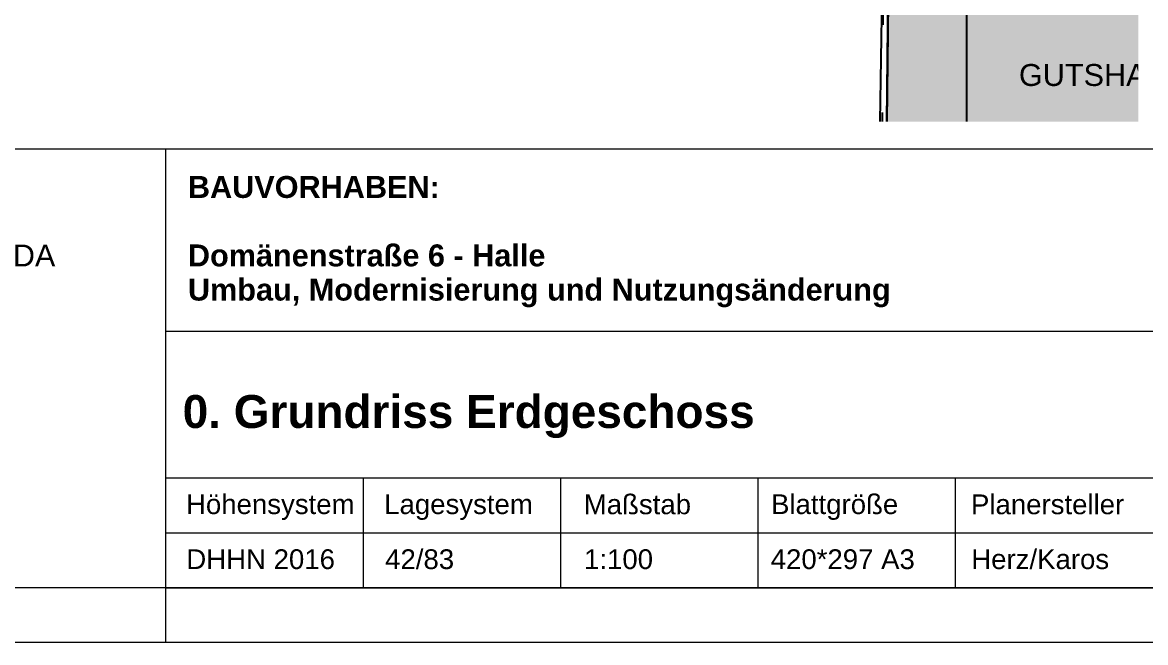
# Model space of a CAD drawing. Header units: centimetres. Extents: x 0 to 44.8, y 0 to 29.7.
# Drawn here: x 21.69 to 31.93, y 0 to 5.65 of the extents above; entities that cross this region are included whole.
import ezdxf
from ezdxf.xclip import XClip

# ---------------------------------------------------------------- set-up
doc = ezdxf.new("R2010")
doc.units = ezdxf.units.CM
doc.header["$MEASUREMENT"] = 0
doc.header["$XCLIPFRAME"] = 0
doc.linetypes.add('Strichlinie_ eng', pattern=[0.22999999999999998, 0.15, -0.08])
for name, color, linetype in [('A-Bemaßung 1_100', 7, 'Continuous'), ('A-Fenster Türen', 7, 'Continuous'), ('A-Schraffuren', 7, 'Continuous'), ('A_WAND', 7, 'Continuous'), ('Ebene 805', 7, 'Continuous'), ('Layout-Plankopf.Layout', 7, 'Continuous'), ('Layout-Zeichnung.Layout', 7, 'Continuous'), ('Treppe_Rampe', 7, 'Continuous')]:
    doc.layers.add(name, color=color, linetype=linetype)
doc.styles.add('ERSTELLTER_STIL_3', font='')
doc.styles.add('ERSTELLTER_STIL_4', font='')
doc.styles.get('ERSTELLTER_STIL_3').set_extended_font_data('Arial')
doc.styles.get('ERSTELLTER_STIL_4').set_extended_font_data('Arial', bold=True)

# ---------------------------------------------------------------- blocks, each defined once
blk = doc.blocks.new('Planrahmen 25[1]', base_point=(42, -2.8e-15))
at = {"layer": 'Layout-Plankopf.Layout', "color": 7, "linetype": 'Continuous', "lineweight": 13, "ltscale": 10}
for p, q in [((41.5, 0.4999999999999973), (1.999999999999996, 0.4999999999999973)), ((23, -2.8e-15), (23, 0.4999999999999973)), ((42, -2.8e-15), (0, -2.8e-15))]:
    blk.add_line(p, q, dxfattribs=at)
blk = doc.blocks.new('Zeichnung_2_1', base_point=(5.879295221465711, 14.23450187050399))
at = {"layer": 'A-Bemaßung 1_100', "linetype": 'Continuous', "lineweight": 0, "true_color": 0x777777}
blk.add_hatch(color=8, dxfattribs=at).paths.add_polyline_path([(29.67701833416376, 14.34167012454972), (29.57531588981897, 4.749999976667579), (31.86775733111749, 4.749999976667579), (31.86775733111749, 14.17460262641891), (35.56481878285078, 14.17460262641891), (35.56481878285078, 14.63718688469132), (30.63087162171721, 14.78918978058238), (30.62753638258377, 14.34167012454972)])
at = {"layer": 'A-Schraffuren', "linetype": 'Continuous', "lineweight": 13, "true_color": 0x9f9f9f}
blk.add_hatch(color=253, dxfattribs=at).paths.add_polyline_path([(29.5750131533931, 4.749999818578155), (30.30365703841375, 4.749999818578155), (30.30532832806576, 5.730541617084365), (30.30550189082281, 5.832405000708831), (29.58659148501689, 5.840388887533451)])
at = {"layer": 'A-Bemaßung 1_100', "color": 7, "linetype": 'Continuous', "lineweight": 25, "ltscale": 10, "flags": 128}
blk.add_lwpolyline([(35.56481850993091, 14.63718671849582), (30.63087149063543, 14.78918951694118), (30.62753661876509, 14.34167002368436), (29.67701818164613, 14.34167002368436), (29.57531572020202, 4.749999999999992)], dxfattribs=at)
at = {"layer": 'A-Schraffuren', "color": 7, "linetype": 'Continuous', "lineweight": 25, "ltscale": 10, "flags": 128}
blk.add_lwpolyline([(30.30365697029993, 4.749999999999992), (30.30532843757756, 5.730541459842426), (30.30550207768691, 5.83240485171643), (29.58659154805093, 5.840389021784268), (29.57501298356572, 4.749999999999992)], dxfattribs=at)
at = {"layer": 'A_WAND', "color": 7, "linetype": 'Continuous', "lineweight": 25, "ltscale": 10}
blk.add_line((29.51302681068958, 4.749999839886519), (29.66696999378934, 13.87915547925389), dxfattribs=at)
at = {"layer": 'Ebene 805', "color": 7, "linetype": 'Strichlinie_ eng', "lineweight": 25, "ltscale": 10, "flags": 128}
blk.add_lwpolyline([(35.56481850993091, 14.85793252596639), (30.63228232348644, 14.97850198202621), (30.62753661876509, 14.34167002368435), (29.60610058218597, 14.34167002368435), (29.53118411766145, 4.749999999999992)], dxfattribs=at)
at = {"layer": 'Treppe_Rampe', "color": 7, "linetype": 'Continuous', "lineweight": 25, "ltscale": 10, "flags": 128}
blk.add_lwpolyline([(29.57501298356572, 4.749999999999994), (29.68192306637605, 14.8180512479229), (35.56481850993091, 14.63672218361089)], dxfattribs=at)
at = {"layer": 'A-Fenster Türen', "color": 7, "linetype": 'Continuous', "lineweight": 25, "insert": (30.77913561178896, 5.275303724022194), "char_height": 0.2, "attachment_point": 1, "style": 'ERSTELLTER_STIL_3'}
blk.add_mtext('\\A1;{\\pql;\\fArial|b0|i0|c0|p38;GUTSHAUS 0,00= \\fArial|b0|i0|c0|p38;90,93 DHHN2016}', dxfattribs=at)

msp = doc.modelspace()

# ---------------------------------------------------------------- linework, layer by layer
at = {"layer": 'Layout-Plankopf.Layout', "color": 7, "linetype": 'Continuous', "lineweight": 13, "ltscale": 10}
for p, q in [((41.5, 4.499999999999992), (1.999999999999996, 4.499999999999995)), ((23, 0.499999999999997), (23, 4.499999999999994)), ((41.5, 2.836368800257037), (23, 2.836368800257037)), ((41.5, 1.499999999999998), (23, 1.499999999999998)), ((23, 0.5000000000000002), (23, 1.499999999999998)), ((24.79999999999999, 0.4999999999999997), (24.79999999999999, 1.499999999999998)), ((26.59999999999999, 0.4999999999999991), (26.59999999999999, 1.499999999999997)), ((28.39999999999999, 0.4999999999999986), (28.39999999999999, 1.499999999999997)), ((30.19999999999998, 0.499999999999998), (30.19999999999998, 1.499999999999996)), ((23, 0.9999999999999978), (35.59999999999997, 0.9999999999999978)), ((23, 0.4999999999999974), (41.5, 0.4999999999999974)), ((39.49999999999997, 0.4999999999999783), (23.43815517145542, 0.4999999999999977))]:
    msp.add_line(p, q, dxfattribs=at)

# ---------------------------------------------------------------- block references
at = {"layer": 'Layout-Plankopf.Layout', "color": 7, "linetype": 'Continuous', "lineweight": 18, "ltscale": 10}
msp.add_blockref('Planrahmen 25[1]', (42, -2.8e-15), dxfattribs=at)
at = {"layer": 'Layout-Zeichnung.Layout', "color": 7, "linetype": 'Continuous', "lineweight": 13, "ltscale": 10}
ref = msp.add_blockref('Zeichnung_2_1', (5.879295221465711, 14.23450187050399), dxfattribs=at)
XClip(ref).set_block_clipping_path([(2.094737042159644, 4.749999999999994), (31.86775753805958, 4.749999999999994), (31.86775753805958, 14.17460239220382), (35.56481850993091, 14.17460239220382), (35.56481850993091, 28.90120136266782), (2.094737042159644, 28.90120136266782)])

# ---------------------------------------------------------------- texts
at = {"layer": 'Layout-Plankopf.Layout', "color": 7, "linetype": 'Continuous', "lineweight": 13, "char_height": 0.2, "attachment_point": 1, "style": 'ERSTELLTER_STIL_4'}
for s, insert, line_spacing_factor in [('\\A1;{\\pql;\\fArial|b1|i0|c0|p38;ARCHITEKT:\\P\\pql;\\fArial|b1|i0|c0|p38;\\P\\pql;\\fArial|b0|i0|c0|p38;BEHZADI + PARTNER ARCHITEKTEN BDA\\P\\pql;\\fArial|b0|i0|c0|p38;GENERALPLANUNG\\P\\pql;\\fArial|b0|i0|c0|p38;Nikolaistraße 33 / 37\\P\\pql;\\fArial|b0|i0|c0|p38;04109\\fArial|b0|i0|c0|p38; \\fArial|b0|i0|c0|p38;Leipzig\\P\\pql;\\fArial|b0|i0|c0|p38;\\P\\pql;\\pt1;\\fArial|b0|i0|c0|p38;Tel: ^I\\fArial|b0|i0|c0|p38;0341 - 124 699 0\\P\\pql;\\pt1;\\fArial|b0|i0|c0|p38;Fax: ^I\\fArial|b0|i0|c0|p38;0341 - 124 699 20\\P\\pql;\\pt1;\\fArial|b0|i0|c0|p38;E-Mail: ^I\\fArial|b0|i0|c0|p38;info@behzadi-architekten.de\\P\\pql;\\pt1;\\fArial|b0|i0|c0|p38;Web: ^I\\fArial|b0|i0|c0|p38;www.behzadi-architekten.de}', (16.42614158321986, 4.254285714285709), 0.9374446055460364), ('\\A1;{\\pql;\\fArial|b1|i0|c0|p38;BAUVORHABEN:\\P\\pql;\\fArial|b1|i0|c0|p38;\\P\\pql;\\fArial|b1|i0|c0|p38;Domänenstraße 6 - Halle\\P\\pql;\\fArial|b1|i0|c0|p38;Umbau, Modernisierung und Nutzungsänderung}', (23.19999887321861, 4.254285113567354), 0.9358728574183524)]:
    msp.add_mtext(s, dxfattribs=dict(at, insert=insert, line_spacing_factor=line_spacing_factor))
at = {"layer": 'Layout-Plankopf.Layout', "color": 7, "linetype": 'Continuous', "lineweight": 13}
for s, insert, char_height, attachment_point, style in [('\\A1;{\\pqc;\\fArial|b1|i0|c0|p38;0.\\fArial|b1|i0|c0|p38; \\fArial|b1|i0|c0|p38;Grundriss Erdgeschoss}', (25.76045887321861, 1.864080790102932), 0.3, 8, 'ERSTELLTER_STIL_4'), ('\\A1;{\\pqc;\\fArial|b0|i0|c0|p38;Höhensystem}', (23.95126887321861, 1.234366635981832), 0.18, 5, 'ERSTELLTER_STIL_3'), ('\\A1;{\\pqc;\\fArial|b0|i0|c0|p38; Lagesystem}', (25.6331161031942, 1.234366635981832), 0.18, 5, 'ERSTELLTER_STIL_3'), ('\\A1;{\\pqc;\\fArial|b0|i0|c0|p38;Maßstab}', (27.29942737932516, 1.258805493124689), 0.18, 5, 'ERSTELLTER_STIL_3'), ('\\A1;{\\pqc;\\fArial|b0|i0|c0|p38;Blattgröße}', (29.098436817799, 1.234366245432994), 0.18, 5, 'ERSTELLTER_STIL_3'), ('\\A1;{\\pqc;\\fArial|b0|i0|c0|p38;Planersteller}', (31.04066118467922, 1.258867224842655), 0.18, 5, 'ERSTELLTER_STIL_3'), ('\\A1;{\\pqc;\\fArial|b0|i0|c0|p38;DHHN 2016}', (23.86322387321861, 0.758805214056867), 0.18, 5, 'ERSTELLTER_STIL_3'), ('\\A1;{\\pqc;\\fArial|b0|i0|c0|p38; 42/83}', (25.2784601031942, 0.758743499771153), 0.18, 5, 'ERSTELLTER_STIL_3'), ('\\A1;{\\pqc;\\fArial|b0|i0|c0|p38;1:100}', (27.12745037932516, 0.7588052140568673), 0.18, 5, 'ERSTELLTER_STIL_3'), ('\\A1;{\\pqc;\\fArial|b0|i0|c0|p38;420*297 A3}', (29.172496817799, 0.758743285714284), 0.18, 5, 'ERSTELLTER_STIL_3'), ('\\A1;{\\pqc;\\fArial|b0|i0|c0|p38;Herz\\fArial|b0|i0|c0|p38;/Karos}', (30.97318788391151, 0.7588047072088476), 0.18, 5, 'ERSTELLTER_STIL_3')]:
    msp.add_mtext(s, dxfattribs=dict(at, insert=insert, char_height=char_height, attachment_point=attachment_point, style=style))

doc.saveas('drawing.dxf')
